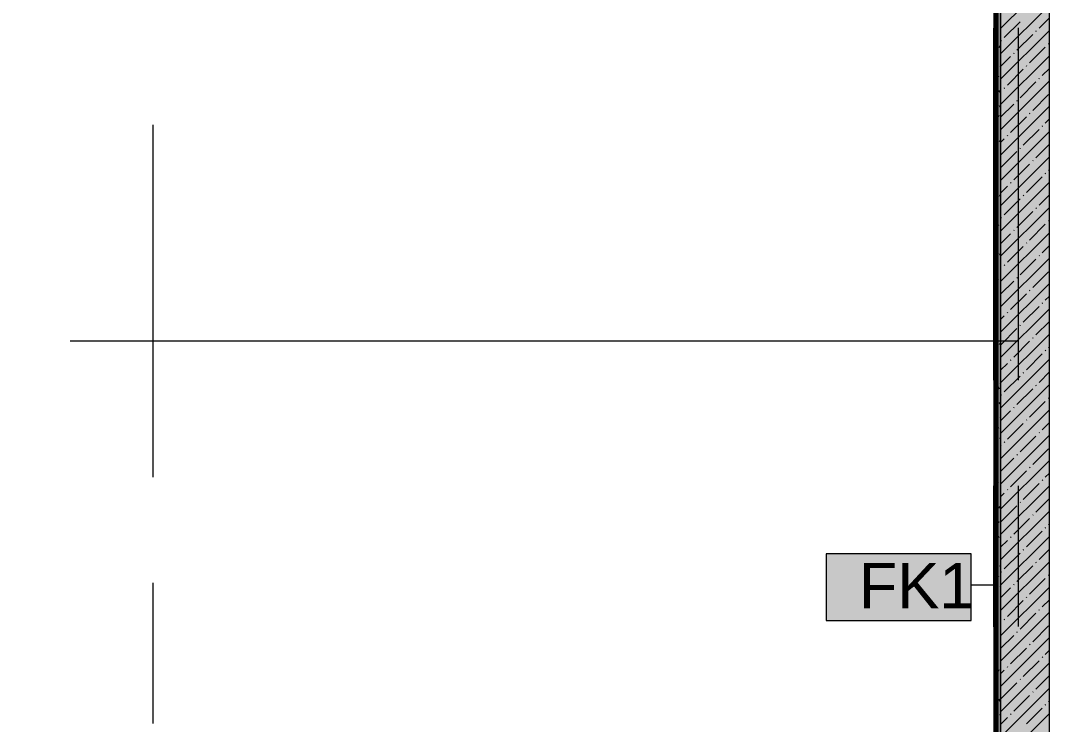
# Model space of a CAD drawing. Header units: millimetres. Extents: x -3817 to 677485, y -22715 to 103890.
# Drawn here: x 632248 to 636885, y 7948 to 11121 of the extents above; entities that cross this region are included whole.
import ezdxf

# ---------------------------------------------------------------- set-up
doc = ezdxf.new("R2010")
doc.units = ezdxf.units.MM
doc.layers.add('PDF _Геометрия', color=7, linetype='Continuous', true_color=0x1d1d1d)
doc.layers.add('PDF _Сплошная заливка', color=7, linetype='Continuous', true_color=0xffffff)
doc.layers.add('PDF _Текст', color=7, linetype='Continuous')
doc.styles.add('PDF GOST-Common', font='arial.ttf')

msp = doc.modelspace()

# ---------------------------------------------------------------- hatches: boundary and pattern name
at = {"layer": 'PDF _Сплошная заливка', "transparency": 33554559}
for points in [[(636665.5, 5926.9), (636885.5, 5926.9), (636885.5, 14993.7), (636745.5, 15063.7), (636885.5, 15133.7), (636885.5, 17026.9), (636665.5, 17026.9), (636665.5, 5989.2)], [(636645.5, 6141.9), (636665.5, 6141.9), (636665.5, 12776.9), (636645.5, 12776.9), (636645.5, 6142.9)]]:
    msp.add_hatch(color=256, dxfattribs=at).paths.add_polyline_path(points)

# ---------------------------------------------------------------- linework, layer by layer
at = {"layer": 'PDF _Геометрия', "color": 9, "lineweight": 9, "true_color": 0xc0c0c0}
msp.add_lwpolyline([(636385.5, 5626.9), (636360.5, 5626.9), (636360.5, 6046.9), (636665.5, 6046.9), (636665.5, 5926.9), (636885.5, 5926.9), (636885.5, 14993.7)], dxfattribs=at)
at = {"layer": 'PDF _Геометрия', "color": 231, "lineweight": 70, "true_color": 0xff80c0}
msp.add_lwpolyline([(630695.5, 13206.9), (630695.5, 13205.9), (632514.5, 13205.9), (632514.5, 12756.9), (632514.5, 12755.9), (636644.5, 12755.9), (636644.5, 6142.9), (636624.4, 6142.9)], dxfattribs=at)
at = {"layer": 'PDF _Геометрия', "color": 231, "lineweight": 9, "true_color": 0xff80c0}
msp.add_lwpolyline([(636634.4, 6141.9), (636645.5, 6141.9), (636645.5, 6142.9), (636645.5, 12756.9), (636644.5, 12756.9)], dxfattribs=at)
at = {"layer": 'PDF _Геометрия', "color": 7, "lineweight": 9}
for points in [[(636665.5, 6141.9), (636665.5, 12776.9), (636645.5, 12776.9)], [(636645.5, 12756.9), (636645.5, 6142.9)], [(636665.5, 12776.9), (636665.5, 6141.9), (636665.5, 6121.9), (636665.5, 6109.4)], [(636645, 8574.8), (636532.5, 8574.8)]]:
    msp.add_lwpolyline(points, dxfattribs=at)
at = {"layer": 'PDF _Геометрия', "lineweight": 9}
for points in [[(636665.5, 11084.4), (636885.5, 11304.4)], [(636665.5, 10970.3), (636885.5, 11190.3)], [(636838.5, 11086.3), (636885.5, 11133.3)], [(636681.7, 11043.6), (636753, 11114.8)], [(636665.5, 10856.3), (636885.5, 11076.3)], [(636738.7, 10986.5), (636810, 11057.8)], [(636824.3, 11072.1), (636826.6, 11074.4)], [(636667.4, 11029.3), (636669.8, 11031.7)], [(636795.7, 10929.5), (636867, 11000.8)], [(636881.3, 11015.1), (636883.7, 11017.4)], [(636665.5, 10742.2), (636885.5, 10962.2)], [(636665.5, 10913.3), (636710.2, 10958)], [(636724.5, 10972.3), (636726.8, 10974.7)], [(636696, 10829.7), (636767.2, 10901)], [(636781.5, 10915.3), (636783.9, 10917.6)], [(636852.8, 10872.5), (636885.5, 10905.2)], [(636838.5, 10858.2), (636840.9, 10860.6)], [(636665.5, 10628.2), (636885.5, 10848.2)], [(636681.7, 10815.5), (636684.1, 10817.8)], [(636753, 10772.7), (636824.3, 10844)], [(636665.5, 10799.2), (636667.4, 10801.2)], [(636738.7, 10758.4), (636741.1, 10760.8)], [(636810, 10715.7), (636881.3, 10787)], [(636665.5, 10685.2), (636724.5, 10744.2)], [(636665.5, 10514.1), (636885.5, 10734.1)], [(636710.2, 10615.9), (636781.5, 10687.2)], [(636795.7, 10701.4), (636798.1, 10703.8)], [(636867, 10658.7), (636885.5, 10677.1)], [(636767.2, 10558.9), (636838.5, 10630.1)], [(636852.8, 10644.4), (636855.1, 10646.8)], [(636665.5, 10400.1), (636885.5, 10620.1)], [(636665.5, 10571.1), (636681.7, 10587.4)], [(636696, 10601.6), (636698.3, 10604)], [(636667.4, 10459.1), (636738.7, 10530.3)], [(636753, 10544.6), (636755.4, 10547)], [(636824.3, 10501.8), (636885.5, 10563)], [(636665.5, 10286), (636885.5, 10506)], [(636810, 10487.6), (636812.4, 10489.9)], [(636724.5, 10402), (636795.7, 10473.3)], [(636881.3, 10444.8), (636885.5, 10449)], [(636665.5, 10172), (636885.5, 10392)], [(636710.2, 10387.8), (636712.6, 10390.2)], [(636781.5, 10345), (636852.8, 10416.3)], [(636867, 10430.6), (636869.4, 10432.9)], [(636665.5, 10343), (636696, 10373.5)], [(636681.7, 10245.2), (636753, 10316.5)], [(636767.2, 10330.8), (636769.6, 10333.1)], [(636838.5, 10288), (636885.5, 10334.9)], [(636665.5, 10057.9), (636885.5, 10277.9)], [(636738.7, 10188.2), (636810, 10259.5)], [(636824.3, 10273.7), (636826.6, 10276.1)], [(636667.4, 10231), (636669.8, 10233.3)], [(636881.3, 10216.7), (636883.7, 10219.1)], [(636665.5, 9943.9), (636885.5, 10163.9)], [(636665.5, 10114.9), (636710.2, 10159.7)], [(636724.5, 10173.9), (636726.8, 10176.3)], [(636795.7, 10131.2), (636867, 10202.5)], [(636781.5, 10116.9), (636783.9, 10119.3)], [(636696, 10031.4), (636767.2, 10102.7)], [(636852.8, 10074.1), (636885.5, 10106.8)], [(636665.5, 9829.8), (636885.5, 10049.8)], [(636681.7, 10017.1), (636684.1, 10019.5)], [(636753, 9974.4), (636824.3, 10045.6)], [(636838.5, 10059.9), (636840.9, 10062.3)], [(636665.5, 10000.9), (636667.4, 10002.9)], [(636810, 9917.3), (636881.3, 9988.6)], [(636665.5, 9886.8), (636724.5, 9945.8)], [(636665.5, 9715.8), (636885.5, 9935.8)], [(636738.7, 9960.1), (636741.1, 9962.5)], [(636710.2, 9817.5), (636781.5, 9888.8)], [(636795.7, 9903.1), (636798.1, 9905.4)], [(636867, 9860.3), (636885.5, 9878.7)], [(636852.8, 9846), (636855.1, 9848.4)], [(636665.5, 9601.7), (636885.5, 9821.7)], [(636665.5, 9772.8), (636681.7, 9789)], [(636696, 9803.3), (636698.3, 9805.7)], [(636767.2, 9760.5), (636838.5, 9831.8)], [(636753, 9746.3), (636755.4, 9748.6)], [(636824.3, 9703.5), (636885.5, 9764.7)], [(636665.5, 9487.7), (636885.5, 9707.7)], [(636667.4, 9660.7), (636738.7, 9732)], [(636724.5, 9603.7), (636795.7, 9675)], [(636810, 9689.2), (636812.4, 9691.6)], [(636881.3, 9646.5), (636885.5, 9650.6)], [(636781.5, 9546.7), (636852.8, 9618)], [(636867, 9632.2), (636869.4, 9634.6)], [(636665.5, 9373.6), (636885.5, 9593.6)], [(636665.5, 9544.7), (636696, 9575.2)], [(636710.2, 9589.4), (636712.6, 9591.8)], [(636681.7, 9446.9), (636753, 9518.2)], [(636767.2, 9532.4), (636769.6, 9534.8)], [(636838.5, 9489.6), (636885.5, 9536.6)], [(636665.5, 9259.6), (636885.5, 9479.6)], [(636824.3, 9475.4), (636826.6, 9477.8)], [(636667.4, 9432.6), (636669.8, 9435)], [(636738.7, 9389.9), (636810, 9461.1)], [(636881.3, 9418.4), (636883.7, 9420.7)], [(636724.5, 9375.6), (636726.8, 9378)], [(636795.7, 9332.8), (636867, 9404.1)], [(636665.5, 9145.5), (636885.5, 9365.5)], [(636665.5, 9316.6), (636710.2, 9361.3)], [(636696, 9233), (636767.2, 9304.3)], [(636781.5, 9318.6), (636783.9, 9320.9)], [(636852.8, 9275.8), (636885.5, 9308.5)], [(636665.5, 9031.5), (636885.5, 9251.5)], [(636753, 9176), (636824.3, 9247.3)], [(636838.5, 9261.5), (636840.9, 9263.9)], [(636665.5, 9202.5), (636667.4, 9204.5)], [(636681.7, 9218.8), (636684.1, 9221.1)], [(636810, 9119), (636881.3, 9190.3)], [(636665.5, 9088.5), (636724.5, 9147.5)], [(636665.5, 8917.4), (636885.5, 9137.4)], [(636738.7, 9161.8), (636741.1, 9164.1)], [(636710.2, 9019.2), (636781.5, 9090.5)], [(636795.7, 9104.7), (636798.1, 9107.1)], [(636852.8, 9047.7), (636855.1, 9050.1)], [(636867, 9062), (636885.5, 9080.4)], [(636665.5, 8803.4), (636885.5, 9023.4)], [(636696, 9004.9), (636698.3, 9007.3)], [(636767.2, 8962.2), (636838.5, 9033.4)], [(636665.5, 8974.4), (636681.7, 8990.7)], [(636824.3, 8905.1), (636885.5, 8966.3)], [(636665.5, 8689.3), (636885.5, 8909.3)], [(636667.4, 8862.4), (636738.7, 8933.7)], [(636753, 8947.9), (636755.4, 8950.3)], [(636724.5, 8805.4), (636795.7, 8876.6)], [(636810, 8890.9), (636812.4, 8893.3)], [(636781.5, 8748.3), (636852.8, 8819.6)], [(636867, 8833.9), (636869.4, 8836.2)], [(636881.3, 8848.1), (636885.5, 8852.3)], [(636665.5, 8575.3), (636885.5, 8795.3)], [(636665.5, 8746.3), (636696, 8776.8)], [(636710.2, 8791.1), (636712.6, 8793.5)], [(636681.7, 8648.5), (636753, 8719.8)], [(636767.2, 8734.1), (636769.6, 8736.4)], [(636838.5, 8691.3), (636885.5, 8738.2)], [(636665.5, 8461.2), (636885.5, 8681.2)], [(636824.3, 8677), (636826.6, 8679.4)], [(636667.4, 8634.3), (636669.8, 8636.6)], [(636738.7, 8591.5), (636810, 8662.8)], [(636795.7, 8534.5), (636867, 8605.8)], [(636881.3, 8620), (636883.7, 8622.4)], [(636665.5, 8347.2), (636885.5, 8567.2)], [(636665.5, 8518.2), (636710.2, 8563)], [(636724.5, 8577.3), (636726.8, 8579.6)], [(636696, 8434.7), (636767.2, 8506)], [(636781.5, 8520.2), (636783.9, 8522.6)], [(636852.8, 8477.5), (636885.5, 8510.1)], [(636665.5, 8233.1), (636885.5, 8453.1)], [(636753, 8377.7), (636824.3, 8448.9)], [(636838.5, 8463.2), (636840.9, 8465.6)], [(636665.5, 8404.2), (636667.4, 8406.2)], [(636681.7, 8420.4), (636684.1, 8422.8)], [(636665.5, 8290.1), (636724.5, 8349.2)], [(636738.7, 8363.4), (636741.1, 8365.8)], [(636810, 8320.6), (636881.3, 8391.9)], [(636665.5, 8119.1), (636885.5, 8339.1)], [(636795.7, 8306.4), (636798.1, 8308.8)], [(636710.2, 8220.8), (636781.5, 8292.1)], [(636867, 8263.6), (636885.5, 8282)], [(636665.5, 8005), (636885.5, 8225)], [(636767.2, 8163.8), (636838.5, 8235.1)], [(636852.8, 8249.4), (636855.1, 8251.7)], [(636665.5, 8176.1), (636681.7, 8192.3)], [(636696, 8206.6), (636698.3, 8209)], [(636824.3, 8106.8), (636885.5, 8168)], [(636667.4, 8064), (636738.7, 8135.3)], [(636753, 8149.6), (636755.4, 8151.9)], [(636665.5, 7891), (636885.5, 8111)], [(636724.5, 8007), (636795.7, 8078.3)], [(636810, 8092.5), (636812.4, 8094.9)], [(636867, 8035.5), (636869.4, 8037.9)], [(636881.3, 8049.8), (636885.5, 8053.9)], [(636665.5, 7776.9), (636885.5, 7996.9)], [(636665.5, 7948), (636696, 7978.5)], [(636710.2, 7992.7), (636712.6, 7995.1)], [(636781.5, 7950), (636852.8, 8021.3)]]:
    msp.add_lwpolyline(points, dxfattribs=at)
at = {"layer": 'PDF _Геометрия', "color": 253, "lineweight": 9, "true_color": 0xaaaaaa}
for points in [[(636635.5, 9499), (636635.5, 11086.5)], [(636745.5, 9500), (636745.5, 11087.5)], [(632845.5, 9062.5), (632845.5, 10650)], [(632471.4, 9676.9), (634245.5, 9676.9), (636745.5, 9676.9)], [(636635.5, 8387.8), (636635.5, 9022.8)], [(636745.5, 8388.8), (636745.5, 9023.8)], [(632845.5, 7951.3), (632845.5, 8586.3)]]:
    msp.add_lwpolyline(points, dxfattribs=at)
at = {"layer": 'PDF _Геометрия', "color": 253, "lineweight": 9, "true_color": 0x9b9b9b}
for points in [[(636662.5, 11006), (636657.5, 10997.3)], [(636645.5, 10959.9), (636655.6, 10959.9)], [(636665.5, 10912.8), (636663.9, 10915.5)], [(636645.5, 10898.9), (636655.6, 10898.9)], [(636657.8, 10865.1), (636652.7, 10873.9)], [(636645.5, 10807.5), (636655.6, 10807.5)], [(636650.3, 10801.9), (636645.5, 10793.6)], [(636661.8, 10797.1), (636656.8, 10805.8)], [(636665.5, 10729.9), (636660.9, 10737.8)], [(636654.8, 10687.4), (636649.7, 10696.2)], [(636657.3, 10692.3), (636652.3, 10683.6)], [(636645.5, 10624.6), (636655.6, 10624.6)], [(636653.3, 10624.2), (636648.2, 10615.5)], [(636647.7, 10577.8), (636645.5, 10581.6)], [(636664.4, 10582.6), (636659.4, 10573.9)], [(636645.5, 10563.7), (636655.6, 10563.7)], [(636651.8, 10509.7), (636646.7, 10518.5)], [(636645.5, 10472.2), (636655.6, 10472.2)], [(636652.2, 10378.5), (636647.1, 10369.8)], [(636663.3, 10336.9), (636658.3, 10328.2)], [(636645.5, 10289.3), (636655.6, 10289.3)], [(636645.5, 10228.4), (636655.6, 10228.4)], [(636657, 10196), (636651.9, 10204.7)], [(636645.5, 10136.9), (636655.6, 10136.9)], [(636647, 10064.7), (636645.5, 10062.1)], [(636665.1, 10059.9), (636660.1, 10068.6)], [(636645.5, 9954.1), (636655.6, 9954.1)], [(636654.1, 9955.1), (636649, 9946.4)], [(636645.5, 9893.1), (636655.6, 9893.1)], [(636651, 9840.6), (636645.9, 9849.3)], [(636645.5, 9801.7), (636655.6, 9801.7)], [(636653, 9709.3), (636647.9, 9700.6)], [(636664.1, 9667.7), (636659.1, 9659)], [(636645.5, 9618.8), (636655.6, 9618.8)], [(636645.5, 9557.8), (636655.6, 9557.8)], [(636645.5, 9466.4), (636655.6, 9466.4)], [(636660.2, 9458.8), (636655.2, 9467.5)], [(636665.5, 9487.1), (636662.1, 9481.3)], [(636664.3, 9390.7), (636659.3, 9399.4)], [(636665.5, 9327.8), (636663.4, 9331.4)], [(636645.5, 9283.5), (636655.6, 9283.5)], [(636657.2, 9281.1), (636652.2, 9289.8)], [(636646.1, 9239.4), (636645.5, 9240.5)], [(636665.5, 9243.3), (636661, 9235.5)], [(636645.5, 9222.5), (636655.6, 9222.5)], [(636650.2, 9171.4), (636645.5, 9179.6)], [(636645.5, 9131.1), (636655.6, 9131.1)], [(636654.3, 9103.4), (636649.2, 9112.1)], [(636653.8, 9040.2), (636648.7, 9031.4)], [(636645.5, 8948.2), (636655.6, 8948.2)], [(636660.8, 8930.5), (636655.8, 8921.8)], [(636645.5, 8887.3), (636655.6, 8887.3)], [(636656.8, 8862.5), (636651.7, 8853.7)], [(636665.5, 8816.6), (636662.9, 8812.1)], [(636645.5, 8795.8), (636655.6, 8795.8)], [(636659.4, 8789.6), (636654.4, 8798.3)], [(636665.5, 8657.2), (636662.6, 8662.2)], [(636645.5, 8612.9), (636655.6, 8612.9)], [(636655.7, 8616.7), (636650.6, 8608)], [(636645.5, 8552), (636655.6, 8552)], [(636665.5, 8572.7), (636661.8, 8566.4)], [(636645.5, 8460.5), (636655.6, 8460.5)], [(636653.5, 8434.2), (636648.4, 8442.9)], [(636650.5, 8302.9), (636645.5, 8294.2)], [(636645.5, 8277.7), (636655.6, 8277.7)], [(636646.4, 8234.9), (636645.5, 8233.3)], [(636645.5, 8216.7), (636655.6, 8216.7)], [(636657.6, 8193.3), (636652.5, 8184.6)], [(636645.5, 8125.3), (636655.6, 8125.3)], [(636662.7, 8052.4), (636657.7, 8061.1)], [(636665.5, 7986.7), (636661.8, 7993.1)]]:
    msp.add_lwpolyline(points, dxfattribs=at)
at = {"layer": 'PDF _Геометрия', "color": 7, "lineweight": 9}
msp.add_lwpolyline([(636532.5, 8716.7), (635879.3, 8716.7), (635879.3, 8416.7), (636532.5, 8416.7)], close=True, dxfattribs=at)
at = {"layer": 'PDF _Сплошная заливка', "lineweight": 9, "transparency": 33554559}
msp.add_solid([(636532.5, 8716.7), (635879.3, 8716.7), (636532.5, 8416.7), (635879.3, 8416.7)], dxfattribs=at)

# ---------------------------------------------------------------- texts
at = {"layer": 'PDF _Текст', "insert": (636026.4, 8573.3), "char_height": 203.2, "attachment_point": 4, "style": 'PDF GOST-Common'}
msp.add_mtext('FK1', dxfattribs=at)

doc.saveas('drawing.dxf')
